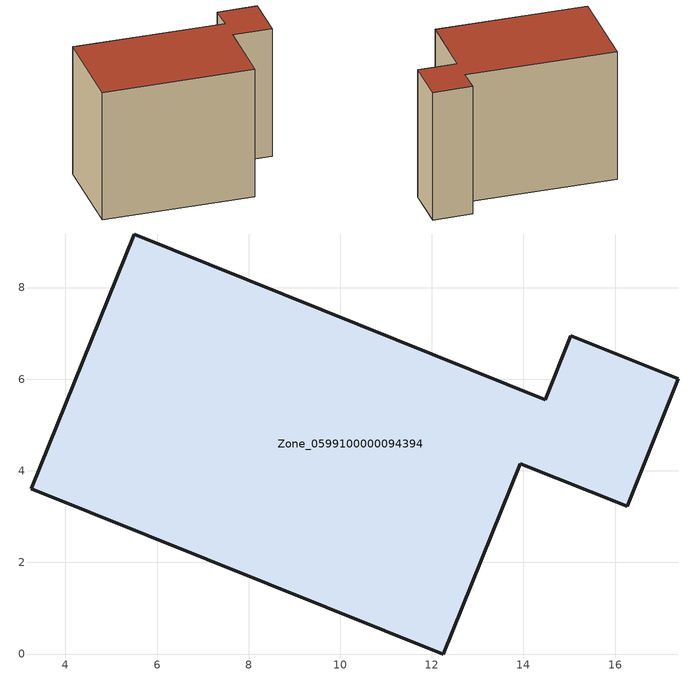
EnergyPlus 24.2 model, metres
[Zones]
Zone_0599100000094394
 floor ground (C_G): 14.48,5.55 15.04,6.95 17.38,6.01 16.27,3.23 13.93,4.16 12.25,0 3.25,3.61 5.51,9.17 z0
 wall outside (C_F): 15.04,6.95 14.48,5.55 5.51,9.17 3.25,3.61 12.25,0 13.93,4.16 16.27,3.23 17.38,6.01 15.04,6.95 z0:8.84
 roof outside (C_R): 5.51,9.17 3.25,3.61 12.25,0 13.93,4.16 16.27,3.23 17.38,6.01 15.04,6.95 14.48,5.55 z8.84
[BUILDING]
Pand.0599100000094394: North Axis=0; Terrain=City; Loads Convergence Tolerance Value=0.04; Temperature Convergence Tolerance Value=0.4; Solar Distribution=FullExterior; Maximum Number of Warmup Days=25; Minimum Number of Warmup Days=1
[Site:Location]
Rotterdam.The.Hague.AP_ZH_NLD Design_Conditions: Latitude=51.96; Longitude=4.45; Time Zone=1; Elevation=-4.5
[SITE:GROUNDTEMPERATURE:BUILDINGSURFACE]
18, 18, 18, 18, 18, 18, 18, 18, 18, 18, 18, 18
[MATERIAL] Thermal Absorptance=0.9; Solar Absorptance=0.7; Visible Absorptance=0.7
Name | Roughness | Thickness | Conductivity | Density | Specific Heat
G.TI.1975-1991 | MediumSmooth | 0.15 | 0.288461 | 540 | 1210
F.TI.1975-1991 | Rough | 0.3 | 0.230769 | 1920 | 840
R.TI.1975-1991 | MediumRough | 0.2 | 0.153846 | 1500 | 1000
[CONSTRUCTION]
C_G: G.TI.1975-1991
C_F: F.TI.1975-1991
C_R: R.TI.1975-1991
[ZONE]
Zone_0599100000094394: Type=1; Multiplier=1; Ceiling Height=Autocalculate; Volume=Autocalculate; Floor Area=autocalculate; Part of Total Floor Area=Yes
[ZONEINFILTRATION:DESIGNFLOWRATE]
Infil_Zone_0599100000094394: Zone or ZoneList or Space or SpaceList=Zone_0599100000094394; Schedule=AlwaysOn; Design Flow Rate Calculation Method=Flow/Area; Flow Rate per Floor Area=0.003; Constant Term Coefficient=1; Temperature Term Coefficient=0; Velocity Term Coefficient=0; Velocity Squared Term Coefficient=0
[HVACTEMPLATE:ZONE:IDEALLOADSAIRSYSTEM]
Zone_0599100000094394: Maximum Heating Supply Air Temperature=50; Minimum Cooling Supply Air Temperature=13; Maximum Heating Supply Air Humidity Ratio=0.0156; Minimum Cooling Supply Air Humidity Ratio=0.0077; Heating Limit=NoLimit; Cooling Limit=NoLimit; Dehumidification Control Type=ConstantSensibleHeatRatio; Cooling Sensible Heat Ratio=0.7; Dehumidification Setpoint=60; Humidification Control Type=None; Humidification Setpoint=30; Outdoor Air Method=None; Outdoor Air Flow Rate per Person=0.00944; Outdoor Air Flow Rate per Zone Floor Area=0; Outdoor Air Flow Rate per Zone=0; Demand Controlled Ventilation Type=None; Outdoor Air Economizer Type=NoEconomizer; Heat Recovery Type=None; Sensible Heat Recovery Effectiveness=0.7; Latent Heat Recovery Effectiveness=0.65
[ZONECONTROL:THERMOSTAT]
ThermostatControl_Zone_0599100000094394: Zone or ZoneList=Zone_0599100000094394; Control Type Schedule=DualSetpointControlType; Control 1=Thermostat_Zone_0599100000094394; Temperature Difference Between Cutout And Setpoint=0
[THERMOSTATSETPOINT:DUALSETPOINT]
Thermostat_Zone_0599100000094394: Heating Setpoint Temperature Schedule=HeatingSetpoint_Zone_0599100000094394; Cooling Setpoint Temperature Schedule=CoolingSetpoint_Zone_0599100000094394
[SCHEDULE:COMPACT]
HeatingSetpoint_Zone_0599100000094394: Through: 12/31, For: AllDays, Until: 24:00, 21
CoolingSetpoint_Zone_0599100000094394: Through: 12/31, For: AllDays, Until: 24:00, 24
DualSetpointControlType: Through: 12/31, For: AllDays, Until: 24:00, 4
AlwaysOn: Through: 12/31, For: AllDays, Until: 24:00, 1
